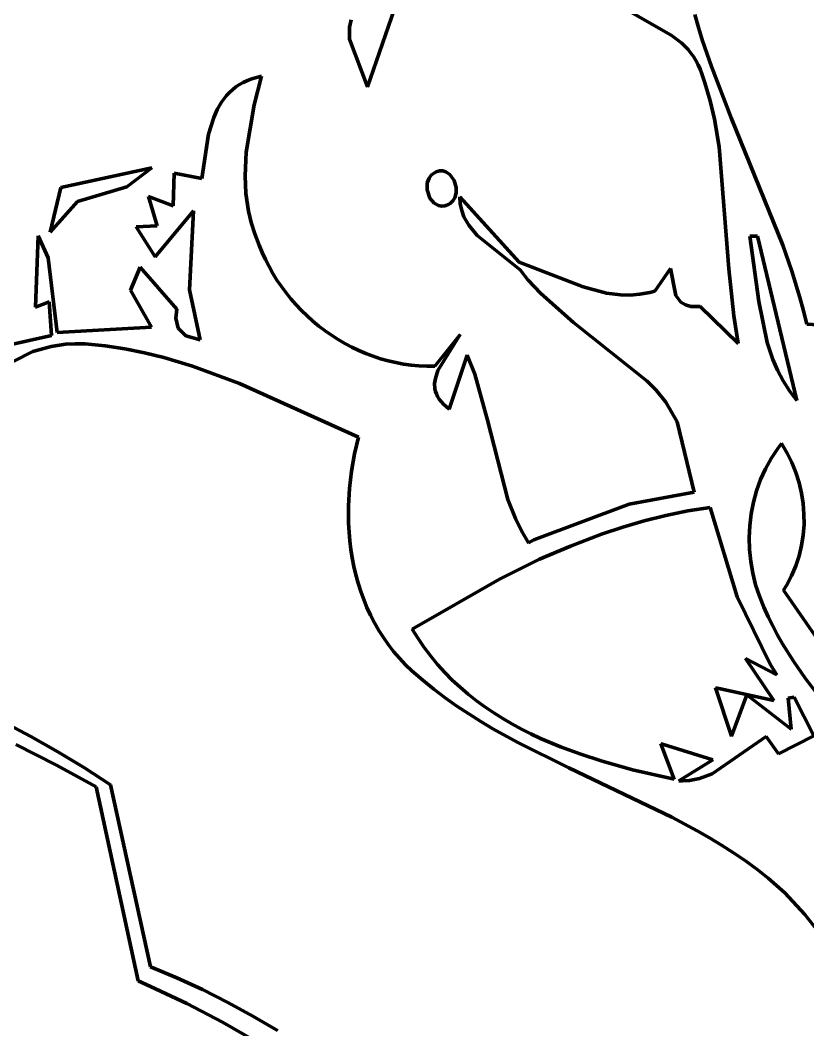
# Model space of a CAD drawing. Header units: millimetres. Extents: x 0 to 9.3, y 0 to 12.
# Drawn here: x 2.51 to 3.385, y 5.449 to 6.571 of the extents above; entities that cross this region are included whole.
import ezdxf

# ---------------------------------------------------------------- set-up
doc = ezdxf.new("R2010")
doc.units = ezdxf.units.MM
doc.layers.add('color#010101ff', color=7, linetype='CONTINUOUS', lineweight=100)
doc.layers.add('color#ffffffff', color=7, linetype='CONTINUOUS', lineweight=100)

msp = doc.modelspace()

# ---------------------------------------------------------------- linework, layer by layer
at = {"layer": 'color#010101ff'}
for p, q in [((2.9292, 6.5935), (2.8957, 6.4968)), ((3.2332, 6.5545), (3.1754, 6.5873)), ((3.2594, 6.5774), (3.2636, 6.5628)), ((2.8757, 6.5632), (2.8777, 6.5713)), ((2.8757, 6.55), (2.8757, 6.5632)), ((3.2636, 6.5628), (3.268, 6.5482)), ((2.8957, 6.4968), (2.8757, 6.55)), ((3.2449, 6.5454), (3.2332, 6.5545)), ((3.2519, 6.5384), (3.2449, 6.5454)), ((3.268, 6.5482), (3.2778, 6.5194)), ((3.255, 6.5345), (3.2519, 6.5384)), ((3.258, 6.5305), (3.255, 6.5345)), ((3.2606, 6.5261), (3.258, 6.5305)), ((3.2631, 6.5215), (3.2606, 6.5261)), ((3.2652, 6.5166), (3.2631, 6.5215)), ((3.2671, 6.5114), (3.2652, 6.5166)), ((3.2778, 6.5194), (3.2997, 6.4625)), ((2.7625, 6.5041), (2.7674, 6.506)), ((2.7674, 6.506), (2.7726, 6.5075)), ((2.7782, 6.5088), (2.7699, 6.4769)), ((2.7726, 6.5075), (2.7782, 6.5088)), ((3.2705, 6.5015), (3.2671, 6.5114)), ((2.7425, 6.4906), (2.746, 6.4938)), ((2.746, 6.4938), (2.7497, 6.4968)), ((2.7497, 6.4968), (2.7536, 6.4995)), ((2.7536, 6.4995), (2.7579, 6.5019)), ((2.7579, 6.5019), (2.7625, 6.5041)), ((3.2764, 6.4814), (3.2705, 6.5015)), ((2.7338, 6.4798), (2.7394, 6.4872)), ((2.7394, 6.4872), (2.7425, 6.4906)), ((2.7251, 6.463), (2.729, 6.4717)), ((2.729, 6.4717), (2.7338, 6.4798)), ((2.7699, 6.4769), (2.7611, 6.4245)), ((3.2811, 6.4611), (3.2764, 6.4814)), ((2.7193, 6.4442), (2.7251, 6.463)), ((3.2864, 6.4303), (3.2811, 6.4611)), ((3.2997, 6.4625), (3.3571, 6.3209)), ((2.7117, 6.3952), (2.7193, 6.4442)), ((3.2973, 6.2947), (3.2864, 6.4303)), ((2.7611, 6.4245), (2.7599, 6.3981)), ((2.5553, 6.3851), (2.6565, 6.407)), ((2.6565, 6.407), (2.6286, 6.3859)), ((2.6801, 6.3647), (2.6813, 6.4012)), ((2.6813, 6.4012), (2.7117, 6.3952)), ((2.7599, 6.3981), (2.7609, 6.3784)), ((2.9623, 6.3903), (2.9643, 6.3956)), ((2.9643, 6.3956), (2.9667, 6.3987)), ((2.9667, 6.3987), (2.9682, 6.4001)), ((2.9682, 6.4001), (2.9702, 6.4014)), ((2.9702, 6.4014), (2.9721, 6.4025)), ((2.9721, 6.4025), (2.9759, 6.4036)), ((2.9759, 6.4036), (2.9796, 6.4036)), ((2.9796, 6.4036), (2.9829, 6.4025)), ((2.9829, 6.4025), (2.9874, 6.3994)), ((2.9874, 6.3994), (2.992, 6.393)), ((2.992, 6.393), (2.9944, 6.3852)), ((2.5436, 6.3357), (2.5553, 6.3851)), ((2.6286, 6.3859), (2.5739, 6.3696)), ((2.9621, 6.3826), (2.9623, 6.3903)), ((2.9652, 6.3734), (2.9621, 6.3826)), ((2.9944, 6.3852), (2.9945, 6.3792)), ((2.6624, 6.3426), (2.6525, 6.3752)), ((2.6525, 6.3752), (2.6801, 6.3647)), ((2.7609, 6.3784), (2.7637, 6.359)), ((2.97, 6.3677), (2.9652, 6.3734)), ((2.9907, 6.3702), (2.9877, 6.3674)), ((2.9929, 6.3735), (2.9907, 6.3702)), ((2.9945, 6.3792), (2.9929, 6.3735)), ((2.9989, 6.367), (2.9984, 6.3749)), ((2.9984, 6.3749), (3.0642, 6.3022)), ((2.5739, 6.3696), (2.5436, 6.3357)), ((2.7028, 6.3591), (2.6602, 6.3083)), ((2.6983, 6.2713), (2.7028, 6.3591)), ((2.7637, 6.359), (2.7667, 6.3461)), ((2.9746, 6.3651), (2.97, 6.3677)), ((2.9781, 6.3645), (2.9746, 6.3651)), ((2.9818, 6.3648), (2.9781, 6.3645)), ((2.9857, 6.3662), (2.9818, 6.3648)), ((2.9877, 6.3674), (2.9857, 6.3662)), ((3.0005, 6.3596), (2.9989, 6.367)), ((3.003, 6.3527), (3.0005, 6.3596)), ((3.0083, 6.3432), (3.003, 6.3527)), ((2.6391, 6.3413), (2.6624, 6.3426)), ((2.6602, 6.3083), (2.6391, 6.3413)), ((2.7667, 6.3461), (2.7707, 6.3335)), ((3.0176, 6.3317), (3.0083, 6.3432)), ((2.5272, 6.2523), (2.5301, 6.3314)), ((2.5301, 6.3314), (2.5412, 6.307)), ((2.7707, 6.3335), (2.7757, 6.321)), ((3.0653, 6.2938), (3.0176, 6.3317)), ((3.3288, 6.3312), (3.3203, 6.3311)), ((3.3203, 6.3311), (3.3303, 6.2586)), ((3.3727, 6.1485), (3.3288, 6.3312)), ((2.7757, 6.321), (2.7789, 6.3129)), ((3.3571, 6.3209), (3.3671, 6.2921)), ((2.5412, 6.307), (2.5511, 6.2239)), ((2.7789, 6.3129), (2.7826, 6.305)), ((2.7826, 6.305), (2.7865, 6.2972)), ((2.6325, 6.2712), (2.6434, 6.2968)), ((2.6434, 6.2968), (2.684, 6.2501)), ((2.7865, 6.2972), (2.7908, 6.2896)), ((3.0642, 6.3022), (3.1352, 6.2747)), ((3.074, 6.2827), (3.0653, 6.2938)), ((3.2148, 6.27), (3.2323, 6.2952)), ((3.2323, 6.2952), (3.2383, 6.2652)), ((3.3025, 6.2426), (3.2973, 6.2947)), ((3.3671, 6.2921), (3.376, 6.263)), ((2.7908, 6.2896), (2.7953, 6.2822)), ((2.7953, 6.2822), (2.8002, 6.2751)), ((3.0882, 6.2673), (3.074, 6.2827)), ((2.6558, 6.2301), (2.6325, 6.2712)), ((2.7099, 6.2161), (2.6983, 6.2713)), ((2.8002, 6.2751), (2.8054, 6.2681)), ((3.1352, 6.2747), (3.1611, 6.2679)), ((3.2093, 6.2685), (3.2148, 6.27)), ((2.8054, 6.2681), (2.8108, 6.2613)), ((2.8108, 6.2613), (2.8166, 6.2548)), ((3.1248, 6.2353), (3.0882, 6.2673)), ((3.1611, 6.2679), (3.177, 6.2659)), ((3.177, 6.2659), (3.1876, 6.2657)), ((3.1876, 6.2657), (3.1984, 6.2665)), ((3.1984, 6.2665), (3.2093, 6.2685)), ((3.2383, 6.2652), (3.244, 6.2578)), ((3.3303, 6.2586), (3.3398, 6.2129)), ((3.376, 6.263), (3.38, 6.2482)), ((2.5423, 6.258), (2.5272, 6.2523)), ((2.545, 6.2207), (2.5423, 6.258)), ((2.684, 6.2501), (2.683, 6.24)), ((2.8166, 6.2548), (2.8225, 6.2485)), ((2.8225, 6.2485), (2.8288, 6.2425)), ((3.244, 6.2578), (3.2489, 6.2548)), ((3.2489, 6.2548), (3.255, 6.2531)), ((3.255, 6.2531), (3.2599, 6.2528)), ((3.2599, 6.2528), (3.2654, 6.2531)), ((3.2654, 6.2531), (3.3076, 6.2117)), ((3.38, 6.2482), (3.3836, 6.2334)), ((2.683, 6.24), (2.6856, 6.2288)), ((2.8288, 6.2425), (2.8352, 6.2367)), ((2.8352, 6.2367), (2.8419, 6.2312)), ((3.3076, 6.2117), (3.3025, 6.2426)), ((2.5511, 6.2239), (2.6558, 6.2301)), ((2.6856, 6.2288), (2.6941, 6.2203)), ((2.8419, 6.2312), (2.8488, 6.2259)), ((2.8488, 6.2259), (2.8559, 6.221)), ((3.2065, 6.17), (3.1248, 6.2353)), ((3.3836, 6.2334), (3.7495, 6.2099)), ((2.4953, 6.2095), (2.545, 6.2207)), ((2.6941, 6.2203), (2.7099, 6.2161)), ((2.8559, 6.221), (2.8632, 6.2163)), ((2.8632, 6.2163), (2.8707, 6.2119)), ((2.9706, 6.1865), (2.9988, 6.222)), ((2.9988, 6.222), (2.9741, 6.1817)), ((2.5243, 6.2029), (2.4382, 6.1595)), ((2.5447, 6.2086), (2.5243, 6.2029)), ((2.5605, 6.211), (2.5447, 6.2086)), ((2.5712, 6.2116), (2.5605, 6.211)), ((2.5822, 6.2113), (2.5712, 6.2116)), ((2.6044, 6.2092), (2.5822, 6.2113)), ((2.6264, 6.2058), (2.6044, 6.2092)), ((2.6482, 6.2015), (2.6264, 6.2058)), ((2.8707, 6.2119), (2.8784, 6.2079)), ((2.8784, 6.2079), (2.8862, 6.2041)), ((2.8862, 6.2041), (2.8941, 6.2007)), ((3.3398, 6.2129), (3.346, 6.1942)), ((2.6697, 6.1962), (2.6482, 6.2015)), ((2.7016, 6.1866), (2.6697, 6.1962)), ((2.8941, 6.2007), (2.9022, 6.1977)), ((2.9022, 6.1977), (2.9104, 6.195)), ((2.9104, 6.195), (2.9188, 6.1926)), ((2.9188, 6.1926), (2.9272, 6.1906)), ((2.9878, 6.1423), (3.0066, 6.1988)), ((3.0066, 6.1988), (3.015, 6.1777)), ((3.346, 6.1942), (3.3512, 6.1821)), ((2.7537, 6.1674), (2.7016, 6.1866)), ((2.9272, 6.1906), (2.9357, 6.189)), ((2.9357, 6.189), (2.9444, 6.1878)), ((2.9444, 6.1878), (2.953, 6.1869)), ((2.953, 6.1869), (2.9618, 6.1865)), ((2.9618, 6.1865), (2.9706, 6.1865)), ((2.9741, 6.1817), (2.9712, 6.173)), ((3.3512, 6.1821), (3.3573, 6.1704)), ((2.9712, 6.173), (2.9704, 6.1673)), ((3.015, 6.1777), (3.0291, 6.1266)), ((3.2163, 6.1601), (3.2065, 6.17)), ((3.3573, 6.1704), (3.3644, 6.1592)), ((2.8857, 6.1079), (2.7537, 6.1674)), ((2.9704, 6.1673), (2.9707, 6.1615)), ((2.9707, 6.1615), (2.9713, 6.1587)), ((2.9713, 6.1587), (2.9723, 6.1558)), ((3.2273, 6.1468), (3.2163, 6.1601)), ((3.3644, 6.1592), (3.3684, 6.1538)), ((2.9723, 6.1558), (2.9737, 6.153)), ((2.9737, 6.153), (2.9754, 6.1501)), ((2.9754, 6.1501), (2.9776, 6.1473)), ((2.9776, 6.1473), (2.9801, 6.1445)), ((3.2397, 6.1248), (3.2273, 6.1468)), ((3.3684, 6.1538), (3.3727, 6.1485)), ((2.9801, 6.1445), (2.9832, 6.1418)), ((2.9832, 6.1418), (2.9867, 6.139)), ((2.9867, 6.139), (2.9878, 6.1423)), ((3.0291, 6.1266), (3.0517, 6.0386)), ((3.2587, 6.0466), (3.2397, 6.1248)), ((2.8813, 6.0892), (2.8857, 6.1079)), ((3.3517, 6.0953), (3.3442, 6.0842)), ((3.3558, 6.1006), (3.3517, 6.0953)), ((3.3619, 6.0902), (3.3558, 6.1006)), ((3.3672, 6.0795), (3.3619, 6.0902)), ((2.878, 6.0702), (2.8813, 6.0892)), ((3.3442, 6.0842), (3.3378, 6.0726)), ((3.3716, 6.0684), (3.3672, 6.0795)), ((2.8758, 6.0509), (2.878, 6.0702)), ((3.3378, 6.0726), (3.3324, 6.0606)), ((3.3752, 6.0571), (3.3716, 6.0684)), ((3.3324, 6.0606), (3.3279, 6.0482)), ((3.3779, 6.0457), (3.3752, 6.0571)), ((2.8747, 6.0315), (2.8758, 6.0509)), ((3.1865, 6.0335), (3.2587, 6.0466)), ((3.3279, 6.0482), (3.3244, 6.0355)), ((3.3797, 6.0341), (3.3779, 6.0457)), ((3.0517, 6.0386), (3.0601, 6.0175)), ((3.3244, 6.0355), (3.3219, 6.0225)), ((3.3806, 6.0224), (3.3797, 6.0341)), ((2.8749, 6.0121), (2.8747, 6.0315)), ((3.0806, 5.9936), (3.1865, 6.0335)), ((3.2517, 6.0258), (3.2273, 6.0208)), ((3.2763, 6.0297), (3.2517, 6.0258)), ((3.3062, 5.9303), (3.2763, 6.0297)), ((3.3219, 6.0225), (3.3204, 6.0094)), ((2.8754, 6.0024), (2.8749, 6.0121)), ((3.0601, 6.0175), (3.0668, 6.0039)), ((3.2032, 6.0148), (3.1794, 6.0079)), ((3.2273, 6.0208), (3.2032, 6.0148)), ((3.3807, 6.0107), (3.3806, 6.0224)), ((2.8763, 5.9928), (2.8754, 6.0024)), ((3.0668, 6.0039), (3.0746, 5.9906)), ((3.1559, 6.0001), (3.1212, 5.9869)), ((3.1794, 6.0079), (3.1559, 6.0001)), ((3.3204, 6.0094), (3.3198, 5.9962)), ((3.3798, 5.9991), (3.3807, 6.0107)), ((2.8774, 5.9832), (2.8763, 5.9928)), ((3.0746, 5.9906), (3.0806, 5.9936)), ((3.3198, 5.9962), (3.3202, 5.9829)), ((3.3779, 5.9875), (3.3798, 5.9991)), ((2.8789, 5.9737), (2.8774, 5.9832)), ((3.1212, 5.9869), (3.087, 5.9721)), ((3.3202, 5.9829), (3.3215, 5.9697)), ((3.3752, 5.9761), (3.3779, 5.9875)), ((2.8808, 5.9642), (2.8789, 5.9737)), ((3.087, 5.9721), (3.0424, 5.9502)), ((3.3215, 5.9697), (3.3237, 5.9567)), ((3.3714, 5.9648), (3.3752, 5.9761)), ((2.883, 5.9549), (2.8808, 5.9642)), ((3.3237, 5.9567), (3.3269, 5.9438)), ((3.3667, 5.9538), (3.3714, 5.9648)), ((2.8855, 5.9456), (2.883, 5.9549)), ((2.8884, 5.9365), (2.8855, 5.9456)), ((3.0424, 5.9502), (2.9455, 5.8945)), ((3.361, 5.9432), (3.3667, 5.9538)), ((2.8916, 5.9275), (2.8884, 5.9365)), ((3.3269, 5.9438), (3.3311, 5.9311)), ((3.3578, 5.938), (3.361, 5.9432)), ((3.4083, 5.8652), (3.3578, 5.938)), ((2.8952, 5.9187), (2.8916, 5.9275)), ((3.3431, 5.8558), (3.3062, 5.9303)), ((3.3311, 5.9311), (3.3361, 5.9188)), ((2.8992, 5.91), (2.8952, 5.9187)), ((3.3361, 5.9188), (3.3408, 5.9083)), ((2.9036, 5.9015), (2.8992, 5.91)), ((2.9083, 5.8932), (2.9036, 5.9015)), ((3.3408, 5.9083), (3.3459, 5.8981)), ((2.9135, 5.8851), (2.9083, 5.8932)), ((2.9455, 5.8945), (2.952, 5.884)), ((3.3459, 5.8981), (3.3513, 5.888)), ((3.3513, 5.888), (3.3569, 5.8781)), ((2.919, 5.8772), (2.9135, 5.8851)), ((2.9249, 5.8696), (2.919, 5.8772)), ((2.952, 5.884), (2.9588, 5.874)), ((3.3569, 5.8781), (3.3689, 5.8588)), ((2.9313, 5.8622), (2.9249, 5.8696)), ((2.9588, 5.874), (2.9661, 5.8644)), ((2.938, 5.855), (2.9313, 5.8622)), ((2.9452, 5.8482), (2.938, 5.855)), ((2.9661, 5.8644), (2.9737, 5.8552)), ((2.9737, 5.8552), (2.9817, 5.8464)), ((3.3471, 5.8152), (3.3155, 5.862)), ((3.3155, 5.862), (3.3504, 5.8439)), ((3.3504, 5.8439), (3.3431, 5.8558)), ((3.3689, 5.8588), (3.3818, 5.84)), ((2.9572, 5.8377), (2.9452, 5.8482)), ((2.9817, 5.8464), (2.99, 5.838)), ((2.9696, 5.8277), (2.9572, 5.8377)), ((2.99, 5.838), (2.9986, 5.83)), ((3.3818, 5.84), (3.4654, 5.7313)), ((2.9822, 5.8182), (2.9696, 5.8277)), ((2.9986, 5.83), (3.0076, 5.8223)), ((3.0076, 5.8223), (3.0168, 5.815)), ((3.3001, 5.7755), (3.2822, 5.8292)), ((3.2822, 5.8292), (3.2877, 5.8281)), ((3.2877, 5.8281), (3.3471, 5.8152)), ((3.317, 5.8215), (3.3001, 5.7755)), ((3.3665, 5.7834), (3.317, 5.8215)), ((2.9951, 5.8091), (2.9822, 5.8182)), ((3.0168, 5.815), (3.0263, 5.8081)), ((3.3697, 5.8191), (3.363, 5.8179)), ((3.363, 5.8179), (3.3665, 5.7834)), ((3.3914, 5.776), (3.3697, 5.8191)), ((3.0083, 5.8003), (2.9951, 5.8091)), ((3.0216, 5.792), (3.0083, 5.8003)), ((3.0263, 5.8081), (3.0361, 5.8015)), ((3.0361, 5.8015), (3.0461, 5.7952)), ((2.4912, 5.7915), (2.5218, 5.7754)), ((3.0352, 5.7839), (3.0216, 5.792)), ((3.0461, 5.7952), (3.0563, 5.7893)), ((3.0563, 5.7893), (3.0667, 5.7836)), ((3.0628, 5.7687), (3.0352, 5.7839)), ((3.0667, 5.7836), (3.0773, 5.7783)), ((3.0773, 5.7783), (3.0881, 5.7732)), ((3.3523, 5.7562), (3.3914, 5.776)), ((2.5504, 5.7436), (2.5055, 5.7664)), ((2.5218, 5.7754), (2.5518, 5.7584)), ((3.1195, 5.7404), (3.0628, 5.7687)), ((3.0881, 5.7732), (3.1101, 5.7639)), ((3.2363, 5.7279), (3.2217, 5.7671)), ((3.2217, 5.7671), (3.2233, 5.7666)), ((3.2233, 5.7666), (3.2793, 5.7492)), ((3.2788, 5.7338), (3.3387, 5.7753)), ((3.3387, 5.7753), (3.3523, 5.7562)), ((2.5518, 5.7584), (2.5814, 5.7404)), ((3.1101, 5.7639), (3.1326, 5.7555)), ((3.1326, 5.7555), (3.1555, 5.7481)), ((2.5945, 5.7193), (2.5504, 5.7436)), ((3.1555, 5.7481), (3.1901, 5.7384)), ((3.2793, 5.7492), (3.2416, 5.7262)), ((2.5814, 5.7404), (2.6103, 5.7215)), ((3.234, 5.6856), (3.1195, 5.7404)), ((3.1901, 5.7384), (3.2363, 5.7279)), ((3.2647, 5.7285), (3.2788, 5.7338)), ((2.6103, 5.7215), (2.6547, 5.5194)), ((3.2416, 5.7262), (3.2456, 5.7261)), ((3.2456, 5.7261), (3.2534, 5.7264)), ((3.2534, 5.7264), (3.2647, 5.7285)), ((2.6412, 5.5037), (2.5945, 5.7193)), ((3.2619, 5.6706), (3.234, 5.6856)), ((3.2756, 5.6627), (3.2619, 5.6706)), ((3.2891, 5.6545), (3.2756, 5.6627)), ((3.3024, 5.646), (3.2891, 5.6545)), ((3.3155, 5.6371), (3.3024, 5.646)), ((3.3283, 5.6278), (3.3155, 5.6371)), ((3.3409, 5.618), (3.3283, 5.6278)), ((3.3592, 5.6015), (3.3409, 5.618)), ((3.3816, 5.5777), (3.3592, 5.6015)), ((3.4118, 5.5391), (3.3816, 5.5777)), ((2.6547, 5.5194), (2.684, 5.5073)), ((2.684, 5.5073), (2.7127, 5.4941)), ((2.6548, 5.4977), (2.6412, 5.5037)), ((2.6953, 5.4786), (2.6548, 5.4977)), ((2.7127, 5.4941), (2.7409, 5.4799)), ((2.7348, 5.4579), (2.6953, 5.4786)), ((2.7409, 5.4799), (2.7686, 5.4647)), ((2.7686, 5.4647), (2.7958, 5.4487)), ((2.7864, 5.4282), (2.7348, 5.4579))]:
    msp.add_line(p, q, dxfattribs=at)
at = {"layer": 'color#ffffffff'}
for p, q in [((2.8957, 6.4968), (2.9292, 6.5935)), ((3.1754, 6.5873), (3.2332, 6.5545)), ((3.2636, 6.5628), (3.2594, 6.5774)), ((2.8777, 6.5713), (2.8757, 6.5632)), ((2.8757, 6.5632), (2.8757, 6.55)), ((3.268, 6.5482), (3.2636, 6.5628)), ((2.8757, 6.55), (2.8957, 6.4968)), ((3.2332, 6.5545), (3.2449, 6.5454)), ((3.2449, 6.5454), (3.2519, 6.5384)), ((3.2778, 6.5194), (3.268, 6.5482)), ((3.2519, 6.5384), (3.255, 6.5345)), ((3.255, 6.5345), (3.258, 6.5305)), ((3.258, 6.5305), (3.2606, 6.5261)), ((3.2606, 6.5261), (3.2631, 6.5215)), ((3.2631, 6.5215), (3.2652, 6.5166)), ((3.2652, 6.5166), (3.2671, 6.5114)), ((3.2997, 6.4625), (3.2778, 6.5194)), ((2.7674, 6.506), (2.7625, 6.5041)), ((2.7726, 6.5075), (2.7674, 6.506)), ((2.7699, 6.4769), (2.7782, 6.5088)), ((2.7782, 6.5088), (2.7726, 6.5075)), ((3.2671, 6.5114), (3.2705, 6.5015)), ((2.746, 6.4938), (2.7425, 6.4906)), ((2.7497, 6.4968), (2.746, 6.4938)), ((2.7536, 6.4995), (2.7497, 6.4968)), ((2.7579, 6.5019), (2.7536, 6.4995)), ((2.7625, 6.5041), (2.7579, 6.5019)), ((3.2705, 6.5015), (3.2764, 6.4814)), ((2.7394, 6.4872), (2.7338, 6.4798)), ((2.7425, 6.4906), (2.7394, 6.4872)), ((2.729, 6.4717), (2.7251, 6.463)), ((2.7338, 6.4798), (2.729, 6.4717)), ((2.7611, 6.4245), (2.7699, 6.4769)), ((3.2764, 6.4814), (3.2811, 6.4611)), ((2.7251, 6.463), (2.7193, 6.4442)), ((3.2811, 6.4611), (3.2864, 6.4303)), ((3.3571, 6.3209), (3.2997, 6.4625)), ((2.7193, 6.4442), (2.7117, 6.3952)), ((3.2864, 6.4303), (3.2973, 6.2947)), ((2.7599, 6.3981), (2.7611, 6.4245)), ((2.6565, 6.407), (2.5553, 6.3851)), ((2.6286, 6.3859), (2.6565, 6.407)), ((2.6813, 6.4012), (2.6801, 6.3647)), ((2.7117, 6.3952), (2.6813, 6.4012)), ((2.7609, 6.3784), (2.7599, 6.3981)), ((2.9643, 6.3956), (2.9623, 6.3903)), ((2.9667, 6.3987), (2.9643, 6.3956)), ((2.9682, 6.4001), (2.9667, 6.3987)), ((2.9702, 6.4014), (2.9682, 6.4001)), ((2.9721, 6.4025), (2.9702, 6.4014)), ((2.9759, 6.4036), (2.9721, 6.4025)), ((2.9796, 6.4036), (2.9759, 6.4036)), ((2.9829, 6.4025), (2.9796, 6.4036)), ((2.9874, 6.3994), (2.9829, 6.4025)), ((2.992, 6.393), (2.9874, 6.3994)), ((2.9944, 6.3852), (2.992, 6.393)), ((2.5553, 6.3851), (2.5436, 6.3357)), ((2.5739, 6.3696), (2.6286, 6.3859)), ((2.9623, 6.3903), (2.9621, 6.3826)), ((2.9621, 6.3826), (2.9652, 6.3734)), ((2.9945, 6.3792), (2.9944, 6.3852)), ((2.6801, 6.3647), (2.6525, 6.3752)), ((2.6525, 6.3752), (2.6624, 6.3426)), ((2.7637, 6.359), (2.7609, 6.3784)), ((2.9652, 6.3734), (2.97, 6.3677)), ((2.9877, 6.3674), (2.9907, 6.3702)), ((2.9907, 6.3702), (2.9929, 6.3735)), ((2.9929, 6.3735), (2.9945, 6.3792)), ((3.0642, 6.3022), (2.9984, 6.3749)), ((2.9984, 6.3749), (2.9989, 6.367)), ((2.5436, 6.3357), (2.5739, 6.3696)), ((2.6602, 6.3083), (2.7028, 6.3591)), ((2.7028, 6.3591), (2.6983, 6.2713)), ((2.7667, 6.3461), (2.7637, 6.359)), ((2.97, 6.3677), (2.9746, 6.3651)), ((2.9746, 6.3651), (2.9781, 6.3645)), ((2.9781, 6.3645), (2.9818, 6.3648)), ((2.9818, 6.3648), (2.9857, 6.3662)), ((2.9857, 6.3662), (2.9877, 6.3674)), ((2.9989, 6.367), (3.0005, 6.3596)), ((3.0005, 6.3596), (3.003, 6.3527)), ((3.003, 6.3527), (3.0083, 6.3432)), ((2.6624, 6.3426), (2.6391, 6.3413)), ((2.6391, 6.3413), (2.6602, 6.3083)), ((2.7707, 6.3335), (2.7667, 6.3461)), ((3.0083, 6.3432), (3.0176, 6.3317)), ((2.5301, 6.3314), (2.5272, 6.2523)), ((2.5412, 6.307), (2.5301, 6.3314)), ((2.7757, 6.321), (2.7707, 6.3335)), ((3.0176, 6.3317), (3.0653, 6.2938)), ((3.3203, 6.3311), (3.3288, 6.3312)), ((3.3303, 6.2586), (3.3203, 6.3311)), ((3.3288, 6.3312), (3.3727, 6.1485)), ((2.7789, 6.3129), (2.7757, 6.321)), ((3.3671, 6.2921), (3.3571, 6.3209)), ((2.5511, 6.2239), (2.5412, 6.307)), ((2.7826, 6.305), (2.7789, 6.3129)), ((2.7865, 6.2972), (2.7826, 6.305)), ((2.6434, 6.2968), (2.6325, 6.2712)), ((2.684, 6.2501), (2.6434, 6.2968)), ((2.7908, 6.2896), (2.7865, 6.2972)), ((3.1352, 6.2747), (3.0642, 6.3022)), ((3.0653, 6.2938), (3.074, 6.2827)), ((3.2323, 6.2952), (3.2148, 6.27)), ((3.2383, 6.2652), (3.2323, 6.2952)), ((3.2973, 6.2947), (3.3025, 6.2426)), ((3.376, 6.263), (3.3671, 6.2921)), ((2.7953, 6.2822), (2.7908, 6.2896)), ((2.8002, 6.2751), (2.7953, 6.2822)), ((3.074, 6.2827), (3.0882, 6.2673)), ((2.6325, 6.2712), (2.6558, 6.2301)), ((2.6983, 6.2713), (2.7099, 6.2161)), ((2.8054, 6.2681), (2.8002, 6.2751)), ((3.1611, 6.2679), (3.1352, 6.2747)), ((3.2148, 6.27), (3.2093, 6.2685)), ((2.8108, 6.2613), (2.8054, 6.2681)), ((2.8166, 6.2548), (2.8108, 6.2613)), ((3.0882, 6.2673), (3.1248, 6.2353)), ((3.177, 6.2659), (3.1611, 6.2679)), ((3.1876, 6.2657), (3.177, 6.2659)), ((3.1984, 6.2665), (3.1876, 6.2657)), ((3.2093, 6.2685), (3.1984, 6.2665)), ((3.244, 6.2578), (3.2383, 6.2652)), ((3.3398, 6.2129), (3.3303, 6.2586)), ((3.38, 6.2482), (3.376, 6.263)), ((2.5272, 6.2523), (2.5423, 6.258)), ((2.5423, 6.258), (2.545, 6.2207)), ((2.683, 6.24), (2.684, 6.2501)), ((2.8225, 6.2485), (2.8166, 6.2548)), ((2.8288, 6.2425), (2.8225, 6.2485)), ((3.2489, 6.2548), (3.244, 6.2578)), ((3.255, 6.2531), (3.2489, 6.2548)), ((3.2599, 6.2528), (3.255, 6.2531)), ((3.2654, 6.2531), (3.2599, 6.2528)), ((3.3076, 6.2117), (3.2654, 6.2531)), ((3.3836, 6.2334), (3.38, 6.2482)), ((2.6856, 6.2288), (2.683, 6.24)), ((2.8352, 6.2367), (2.8288, 6.2425)), ((2.8419, 6.2312), (2.8352, 6.2367)), ((3.3025, 6.2426), (3.3076, 6.2117)), ((2.6558, 6.2301), (2.5511, 6.2239)), ((2.6941, 6.2203), (2.6856, 6.2288)), ((2.8488, 6.2259), (2.8419, 6.2312)), ((2.8559, 6.221), (2.8488, 6.2259)), ((3.1248, 6.2353), (3.2065, 6.17)), ((3.7495, 6.2099), (3.3836, 6.2334)), ((2.545, 6.2207), (2.4953, 6.2095)), ((2.7099, 6.2161), (2.6941, 6.2203)), ((2.8632, 6.2163), (2.8559, 6.221)), ((2.8707, 6.2119), (2.8632, 6.2163)), ((2.9988, 6.222), (2.9706, 6.1865)), ((2.9741, 6.1817), (2.9988, 6.222)), ((2.4382, 6.1595), (2.5243, 6.2029)), ((2.5243, 6.2029), (2.5447, 6.2086)), ((2.5447, 6.2086), (2.5605, 6.211)), ((2.5605, 6.211), (2.5712, 6.2116)), ((2.5712, 6.2116), (2.5822, 6.2113)), ((2.5822, 6.2113), (2.6044, 6.2092)), ((2.6044, 6.2092), (2.6264, 6.2058)), ((2.6264, 6.2058), (2.6482, 6.2015)), ((2.8784, 6.2079), (2.8707, 6.2119)), ((2.8862, 6.2041), (2.8784, 6.2079)), ((2.8941, 6.2007), (2.8862, 6.2041)), ((3.346, 6.1942), (3.3398, 6.2129)), ((2.6482, 6.2015), (2.6697, 6.1962)), ((2.6697, 6.1962), (2.7016, 6.1866)), ((2.9022, 6.1977), (2.8941, 6.2007)), ((2.9104, 6.195), (2.9022, 6.1977)), ((2.9188, 6.1926), (2.9104, 6.195)), ((2.9272, 6.1906), (2.9188, 6.1926)), ((3.0066, 6.1988), (2.9878, 6.1423)), ((3.015, 6.1777), (3.0066, 6.1988)), ((3.3512, 6.1821), (3.346, 6.1942)), ((2.7016, 6.1866), (2.7537, 6.1674)), ((2.9357, 6.189), (2.9272, 6.1906)), ((2.9444, 6.1878), (2.9357, 6.189)), ((2.953, 6.1869), (2.9444, 6.1878)), ((2.9618, 6.1865), (2.953, 6.1869)), ((2.9706, 6.1865), (2.9618, 6.1865)), ((2.9712, 6.173), (2.9741, 6.1817)), ((3.3573, 6.1704), (3.3512, 6.1821)), ((2.9704, 6.1673), (2.9712, 6.173)), ((3.0291, 6.1266), (3.015, 6.1777)), ((3.2065, 6.17), (3.2163, 6.1601)), ((3.3644, 6.1592), (3.3573, 6.1704)), ((2.7537, 6.1674), (2.8857, 6.1079)), ((2.9707, 6.1615), (2.9704, 6.1673)), ((2.9713, 6.1587), (2.9707, 6.1615)), ((2.9723, 6.1558), (2.9713, 6.1587)), ((3.2163, 6.1601), (3.2273, 6.1468)), ((3.3684, 6.1538), (3.3644, 6.1592)), ((2.9737, 6.153), (2.9723, 6.1558)), ((2.9754, 6.1501), (2.9737, 6.153)), ((2.9776, 6.1473), (2.9754, 6.1501)), ((2.9801, 6.1445), (2.9776, 6.1473)), ((3.2273, 6.1468), (3.2397, 6.1248)), ((3.3727, 6.1485), (3.3684, 6.1538)), ((2.9832, 6.1418), (2.9801, 6.1445)), ((2.9867, 6.139), (2.9832, 6.1418)), ((2.9878, 6.1423), (2.9867, 6.139)), ((3.0517, 6.0386), (3.0291, 6.1266)), ((3.2397, 6.1248), (3.2587, 6.0466)), ((2.8857, 6.1079), (2.8813, 6.0892)), ((3.3442, 6.0842), (3.3517, 6.0953)), ((3.3517, 6.0953), (3.3558, 6.1006)), ((3.3558, 6.1006), (3.3619, 6.0902)), ((3.3619, 6.0902), (3.3672, 6.0795)), ((2.8813, 6.0892), (2.878, 6.0702)), ((3.3378, 6.0726), (3.3442, 6.0842)), ((3.3672, 6.0795), (3.3716, 6.0684)), ((2.878, 6.0702), (2.8758, 6.0509)), ((3.3324, 6.0606), (3.3378, 6.0726)), ((3.3716, 6.0684), (3.3752, 6.0571)), ((3.3279, 6.0482), (3.3324, 6.0606)), ((3.3752, 6.0571), (3.3779, 6.0457)), ((2.8758, 6.0509), (2.8747, 6.0315)), ((3.2587, 6.0466), (3.1865, 6.0335)), ((3.3244, 6.0355), (3.3279, 6.0482)), ((3.3779, 6.0457), (3.3797, 6.0341)), ((3.0601, 6.0175), (3.0517, 6.0386)), ((3.3219, 6.0225), (3.3244, 6.0355)), ((3.3797, 6.0341), (3.3806, 6.0224)), ((2.8747, 6.0315), (2.8749, 6.0121)), ((3.1865, 6.0335), (3.0806, 5.9936)), ((3.2273, 6.0208), (3.2517, 6.0258)), ((3.2517, 6.0258), (3.2763, 6.0297)), ((3.2763, 6.0297), (3.3062, 5.9303)), ((3.3204, 6.0094), (3.3219, 6.0225)), ((2.8749, 6.0121), (2.8754, 6.0024)), ((3.0668, 6.0039), (3.0601, 6.0175)), ((3.1794, 6.0079), (3.2032, 6.0148)), ((3.2032, 6.0148), (3.2273, 6.0208)), ((3.3806, 6.0224), (3.3807, 6.0107)), ((2.8754, 6.0024), (2.8763, 5.9928)), ((3.0746, 5.9906), (3.0668, 6.0039)), ((3.1212, 5.9869), (3.1559, 6.0001)), ((3.1559, 6.0001), (3.1794, 6.0079)), ((3.3198, 5.9962), (3.3204, 6.0094)), ((3.3807, 6.0107), (3.3798, 5.9991)), ((2.8763, 5.9928), (2.8774, 5.9832)), ((3.0806, 5.9936), (3.0746, 5.9906)), ((3.3202, 5.9829), (3.3198, 5.9962)), ((3.3798, 5.9991), (3.3779, 5.9875)), ((2.8774, 5.9832), (2.8789, 5.9737)), ((3.087, 5.9721), (3.1212, 5.9869)), ((3.3215, 5.9697), (3.3202, 5.9829)), ((3.3779, 5.9875), (3.3752, 5.9761)), ((2.8789, 5.9737), (2.8808, 5.9642)), ((3.0424, 5.9502), (3.087, 5.9721)), ((3.3237, 5.9567), (3.3215, 5.9697)), ((3.3752, 5.9761), (3.3714, 5.9648)), ((2.8808, 5.9642), (2.883, 5.9549)), ((3.3269, 5.9438), (3.3237, 5.9567)), ((3.3714, 5.9648), (3.3667, 5.9538)), ((2.883, 5.9549), (2.8855, 5.9456)), ((2.8855, 5.9456), (2.8884, 5.9365)), ((2.9455, 5.8945), (3.0424, 5.9502)), ((3.3667, 5.9538), (3.361, 5.9432)), ((2.8884, 5.9365), (2.8916, 5.9275)), ((3.3311, 5.9311), (3.3269, 5.9438)), ((3.361, 5.9432), (3.3578, 5.938)), ((3.3578, 5.938), (3.4083, 5.8652)), ((2.8916, 5.9275), (2.8952, 5.9187)), ((3.3062, 5.9303), (3.3431, 5.8558)), ((3.3361, 5.9188), (3.3311, 5.9311)), ((2.8952, 5.9187), (2.8992, 5.91)), ((3.3408, 5.9083), (3.3361, 5.9188)), ((2.8992, 5.91), (2.9036, 5.9015)), ((2.9036, 5.9015), (2.9083, 5.8932)), ((3.3459, 5.8981), (3.3408, 5.9083)), ((2.9083, 5.8932), (2.9135, 5.8851)), ((2.952, 5.884), (2.9455, 5.8945)), ((3.3513, 5.888), (3.3459, 5.8981)), ((3.3569, 5.8781), (3.3513, 5.888)), ((2.9135, 5.8851), (2.919, 5.8772)), ((2.919, 5.8772), (2.9249, 5.8696)), ((2.9588, 5.874), (2.952, 5.884)), ((3.3689, 5.8588), (3.3569, 5.8781)), ((2.9249, 5.8696), (2.9313, 5.8622)), ((2.9661, 5.8644), (2.9588, 5.874)), ((2.9313, 5.8622), (2.938, 5.855)), ((2.938, 5.855), (2.9452, 5.8482)), ((2.9737, 5.8552), (2.9661, 5.8644)), ((2.9817, 5.8464), (2.9737, 5.8552)), ((3.3504, 5.8439), (3.3155, 5.862)), ((3.3155, 5.862), (3.3471, 5.8152)), ((3.3431, 5.8558), (3.3504, 5.8439)), ((3.3818, 5.84), (3.3689, 5.8588)), ((2.9452, 5.8482), (2.9572, 5.8377)), ((2.99, 5.838), (2.9817, 5.8464)), ((2.9572, 5.8377), (2.9696, 5.8277)), ((2.9986, 5.83), (2.99, 5.838)), ((3.4654, 5.7313), (3.3818, 5.84)), ((2.9696, 5.8277), (2.9822, 5.8182)), ((3.0076, 5.8223), (2.9986, 5.83)), ((3.0168, 5.815), (3.0076, 5.8223)), ((3.2877, 5.8281), (3.2822, 5.8292)), ((3.2822, 5.8292), (3.3001, 5.7755)), ((3.3471, 5.8152), (3.2877, 5.8281)), ((3.3001, 5.7755), (3.317, 5.8215)), ((3.317, 5.8215), (3.3665, 5.7834)), ((2.9822, 5.8182), (2.9951, 5.8091)), ((3.0263, 5.8081), (3.0168, 5.815)), ((3.363, 5.8179), (3.3697, 5.8191)), ((3.3665, 5.7834), (3.363, 5.8179)), ((3.3697, 5.8191), (3.3914, 5.776)), ((2.9951, 5.8091), (3.0083, 5.8003)), ((3.0083, 5.8003), (3.0216, 5.792)), ((3.0361, 5.8015), (3.0263, 5.8081)), ((3.0461, 5.7952), (3.0361, 5.8015)), ((2.5218, 5.7754), (2.4912, 5.7915)), ((3.0216, 5.792), (3.0352, 5.7839)), ((3.0563, 5.7893), (3.0461, 5.7952)), ((3.0667, 5.7836), (3.0563, 5.7893)), ((3.0352, 5.7839), (3.0628, 5.7687)), ((3.0773, 5.7783), (3.0667, 5.7836)), ((3.0881, 5.7732), (3.0773, 5.7783)), ((3.3914, 5.776), (3.3523, 5.7562)), ((2.5055, 5.7664), (2.5504, 5.7436)), ((2.5518, 5.7584), (2.5218, 5.7754)), ((3.0628, 5.7687), (3.1195, 5.7404)), ((3.1101, 5.7639), (3.0881, 5.7732)), ((3.2233, 5.7666), (3.2217, 5.7671)), ((3.2217, 5.7671), (3.2363, 5.7279)), ((3.2793, 5.7492), (3.2233, 5.7666)), ((3.3387, 5.7753), (3.2788, 5.7338)), ((3.3523, 5.7562), (3.3387, 5.7753)), ((2.5814, 5.7404), (2.5518, 5.7584)), ((3.1326, 5.7555), (3.1101, 5.7639)), ((3.1555, 5.7481), (3.1326, 5.7555)), ((2.5504, 5.7436), (2.5945, 5.7193)), ((3.1901, 5.7384), (3.1555, 5.7481)), ((3.2416, 5.7262), (3.2793, 5.7492)), ((2.6103, 5.7215), (2.5814, 5.7404)), ((3.1195, 5.7404), (3.234, 5.6856)), ((3.2363, 5.7279), (3.1901, 5.7384)), ((3.2788, 5.7338), (3.2647, 5.7285)), ((2.6547, 5.5194), (2.6103, 5.7215)), ((3.2456, 5.7261), (3.2416, 5.7262)), ((3.2534, 5.7264), (3.2456, 5.7261)), ((3.2647, 5.7285), (3.2534, 5.7264)), ((2.5945, 5.7193), (2.6412, 5.5037)), ((3.234, 5.6856), (3.2619, 5.6706)), ((3.2619, 5.6706), (3.2756, 5.6627)), ((3.2756, 5.6627), (3.2891, 5.6545)), ((3.2891, 5.6545), (3.3024, 5.646)), ((3.3024, 5.646), (3.3155, 5.6371)), ((3.3155, 5.6371), (3.3283, 5.6278)), ((3.3283, 5.6278), (3.3409, 5.618)), ((3.3409, 5.618), (3.3592, 5.6015)), ((3.3592, 5.6015), (3.3816, 5.5777)), ((3.3816, 5.5777), (3.4118, 5.5391)), ((2.684, 5.5073), (2.6547, 5.5194)), ((2.7127, 5.4941), (2.684, 5.5073)), ((2.6412, 5.5037), (2.6548, 5.4977)), ((2.6548, 5.4977), (2.6953, 5.4786)), ((2.7409, 5.4799), (2.7127, 5.4941)), ((2.6953, 5.4786), (2.7348, 5.4579)), ((2.7686, 5.4647), (2.7409, 5.4799)), ((2.7958, 5.4487), (2.7686, 5.4647)), ((2.7348, 5.4579), (2.7864, 5.4282))]:
    msp.add_line(p, q, dxfattribs=at)

doc.saveas('drawing.dxf')
